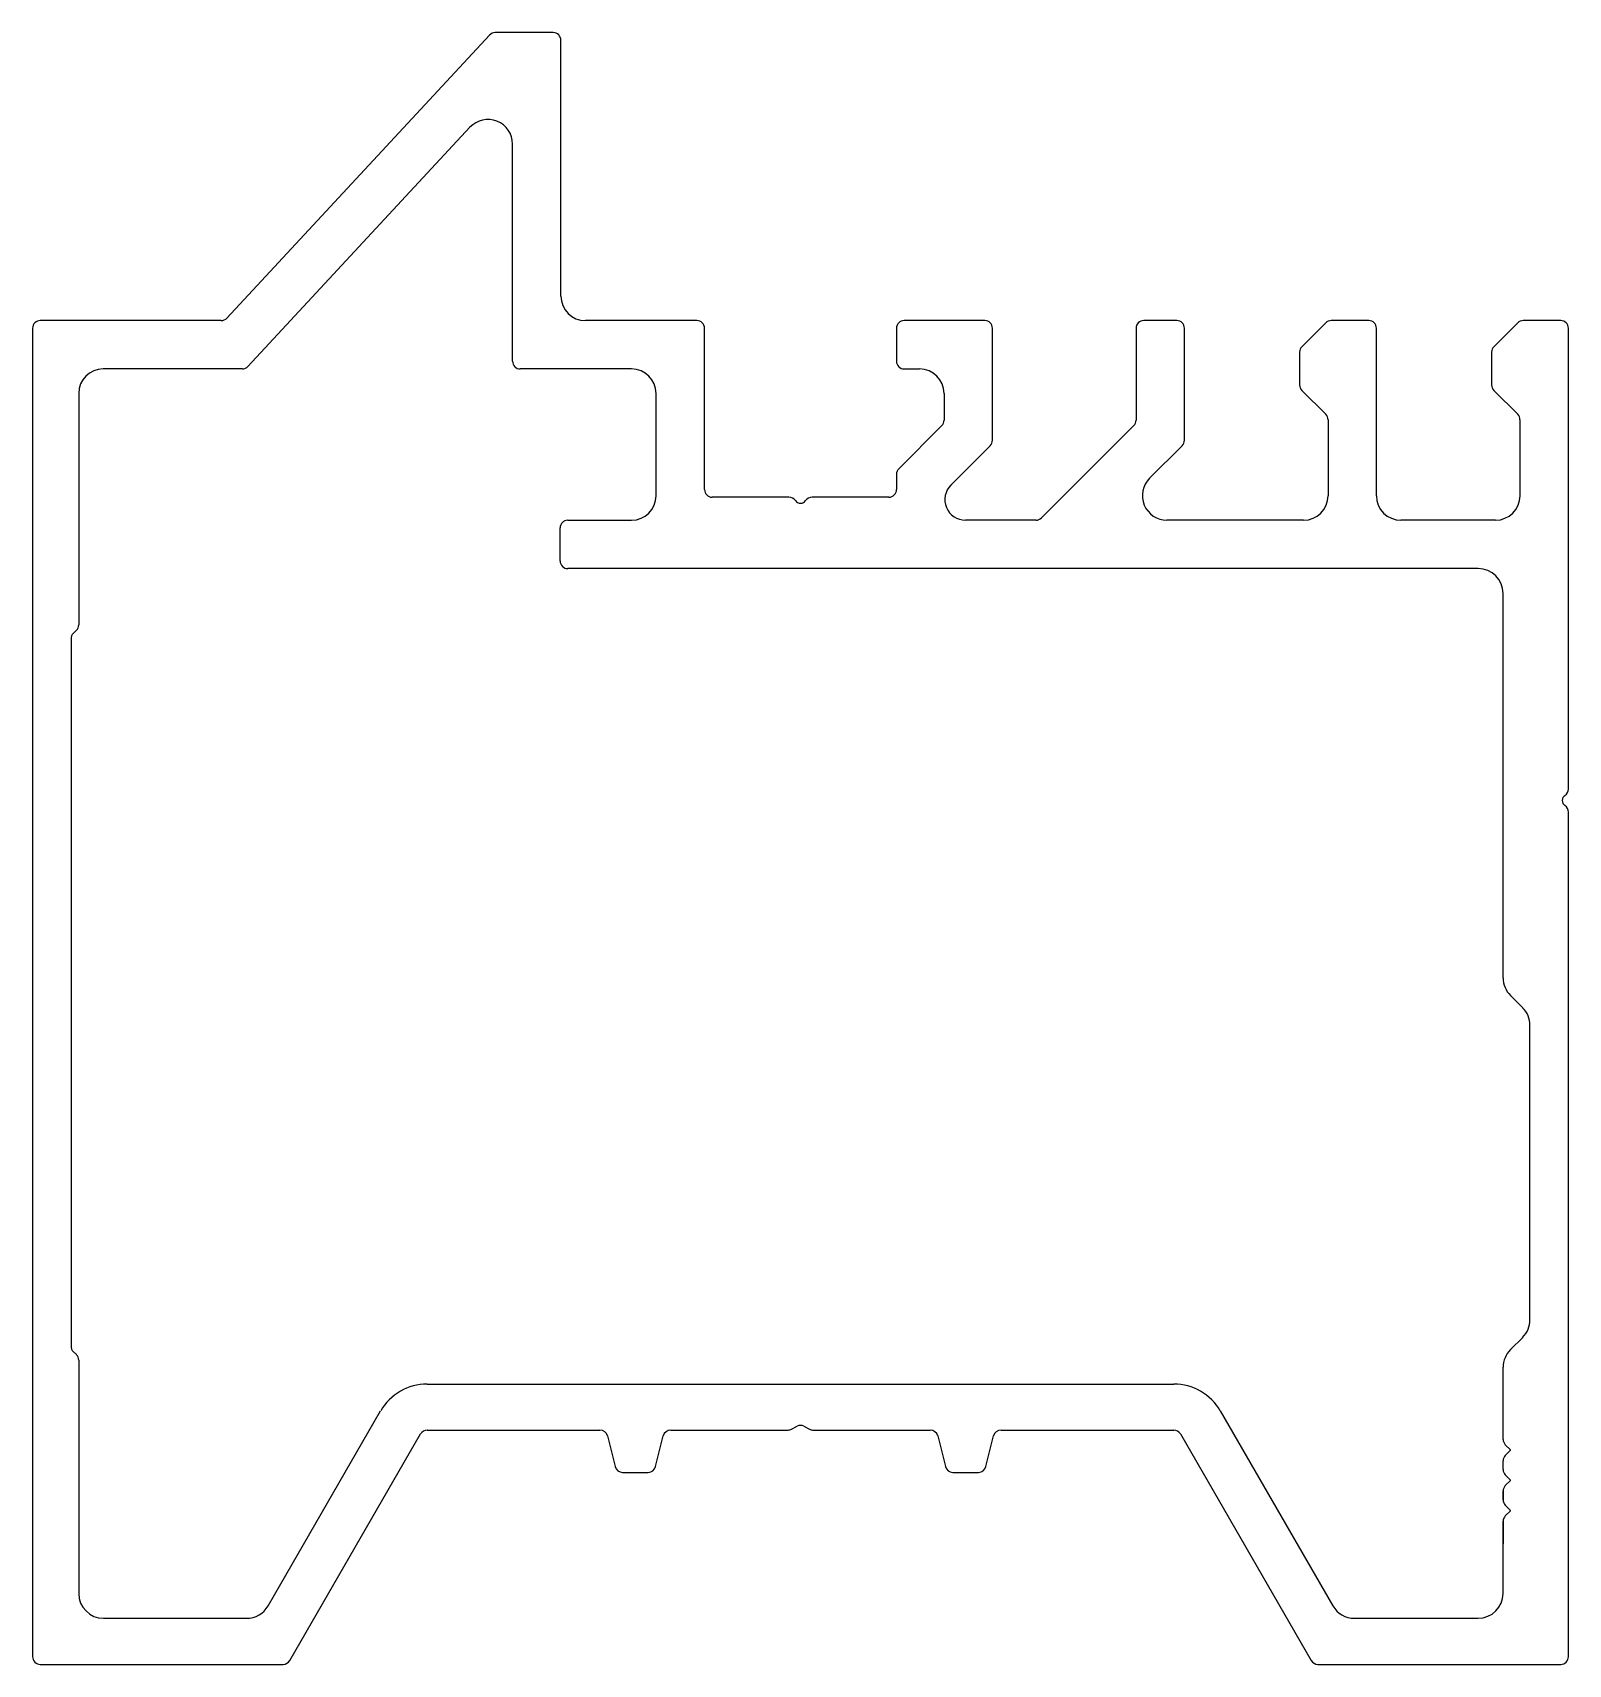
# Model space of a CAD drawing. Extents: x -24.4 to 26.4, y 0.8 to 54.8.
import ezdxf

# ---------------------------------------------------------------- set-up
doc = ezdxf.new("R2010")
doc.units = 0
doc.layers.get('0').update_dxf_attribs({"linetype": 'CONTINUOUS'})

msp = doc.modelspace()

# ---------------------------------------------------------------- linework, layer by layer
at = {"color": 7, "linetype": 'CONTINUOUS'}
for p, q in [((-9.277, 54.684), (-17.965, 45.322)), ((-7.169, 54.766), (-9.09, 54.766)), ((-6.915, 46.053), (-6.915, 54.512)), ((-9.924, 51.634), (-17.267, 43.722)), ((-8.515, 43.894), (-8.515, 51.081)), ((-24.39, 44.987), (-24.39, 1.045)), ((-18.151, 45.241), (-24.136, 45.241)), ((-2.419, 45.241), (-6.102, 45.241)), ((-2.165, 39.653), (-2.165, 44.987)), ((4.185, 44.987), (4.185, 43.894)), ((7.106, 45.241), (4.439, 45.241)), ((7.36, 41.282), (7.36, 44.987)), ((12.109, 44.987), (12.109, 41.945)), ((13.456, 45.241), (12.363, 45.241)), ((13.71, 41.282), (13.71, 44.987)), ((18.385, 45.166), (17.594, 44.375)), ((19.806, 45.241), (18.565, 45.241)), ((20.06, 39.449), (20.06, 44.987)), ((24.735, 45.166), (23.944, 44.375)), ((26.156, 45.241), (24.915, 45.241)), ((26.41, 29.746), (26.41, 44.987)), ((17.52, 44.196), (17.52, 43.111)), ((23.87, 44.196), (23.87, 43.111)), ((-17.453, 43.64), (-22.054, 43.64)), ((-4.578, 43.64), (-8.261, 43.64)), ((4.439, 43.64), (4.947, 43.64)), ((-22.866, 42.828), (-22.866, 35.176)), ((-3.766, 39.449), (-3.766, 42.828)), ((5.759, 42.828), (5.759, 41.945)), ((17.594, 42.931), (18.385, 42.14)), ((23.944, 42.931), (24.735, 42.14)), ((5.685, 41.765), (4.259, 40.339)), ((12.035, 41.765), (8.981, 38.711)), ((18.459, 41.96), (18.459, 39.449)), ((24.809, 41.96), (24.809, 39.449)), ((5.985, 39.802), (7.285, 41.102)), ((12.557, 40.024), (13.635, 41.102)), ((4.185, 40.159), (4.185, 39.653)), ((0.629, 39.399), (-1.911, 39.399)), ((3.931, 39.399), (1.39, 39.399)), ((-6.941, 37.29), (-6.941, 38.383)), ((-6.687, 38.637), (-4.578, 38.637)), ((8.801, 38.637), (6.467, 38.637)), ((17.647, 38.637), (13.132, 38.637)), ((23.997, 38.637), (20.872, 38.637)), ((23.425, 37.036), (-6.687, 37.036)), ((24.251, 23.5), (24.251, 36.211)), ((-23.12, 34.712), (-23.12, 11.319)), ((-22.941, 34.997), (-23.046, 34.891)), ((26.41, 1.045), (26.41, 28.985)), ((24.898, 22.511), (24.492, 22.917)), ((25.14, 12.191), (25.14, 21.927)), ((24.492, 11.202), (24.898, 11.608)), ((-23.045, 11.139), (-22.941, 11.035)), ((-22.866, 10.855), (-22.866, 3.14)), ((24.251, 8.233), (24.251, 10.619)), ((-11.338, 10.062), (13.357, 10.062)), ((-16.599, 2.727), (-12.878, 9.173)), ((0.688, 8.564), (0.896, 8.668)), ((1.123, 8.668), (1.331, 8.564)), ((14.897, 9.173), (18.618, 2.727)), ((-15.884, 0.918), (-11.558, 8.411)), ((-11.338, 8.538), (-5.623, 8.538)), ((-5.377, 8.345), (-5.124, 7.333)), ((-3.783, 7.333), (-3.53, 8.345)), ((-3.283, 8.538), (0.574, 8.538)), ((1.445, 8.538), (5.302, 8.538)), ((5.549, 8.345), (5.802, 7.333)), ((7.143, 7.333), (7.396, 8.345)), ((7.643, 8.538), (13.357, 8.538)), ((13.577, 8.411), (17.903, 0.918)), ((24.251, 8.233), (24.251, 8.233)), ((24.495, 7.885), (24.324, 8.056)), ((24.324, 7.702), (24.495, 7.874)), ((-4.877, 7.141), (-4.029, 7.141)), ((6.048, 7.141), (6.897, 7.141)), ((24.251, 7.233), (24.251, 7.526)), ((24.495, 6.885), (24.324, 7.056)), ((24.251, 6.233), (24.251, 6.526)), ((24.251, 6.526), (24.251, 6.233)), ((24.251, 6.233), (24.251, 6.526)), ((24.251, 6.526), (24.251, 6.233)), ((24.251, 6.233), (24.251, 6.526)), ((24.324, 6.702), (24.495, 6.874)), ((24.495, 5.885), (24.324, 6.056)), ((24.251, 5.526), (24.251, 4.774)), ((24.251, 4.774), (24.251, 5.526)), ((24.251, 5.526), (24.251, 5.526)), ((24.324, 5.703), (24.495, 5.874)), ((24.251, 3.14), (24.251, 4.774)), ((-22.041, 2.315), (-17.314, 2.315)), ((19.333, 2.315), (23.425, 2.315)), ((-24.136, 0.791), (-16.104, 0.791)), ((18.123, 0.791), (26.156, 0.791))]:
    msp.add_line(p, q, dxfattribs=at)
for centre, radius, start, end in [((-9.09, 54.512), 0.254, 90, 137.1387), ((-7.169, 54.512), 0.254, 0, 90), ((-9.328, 51.081), 0.813, 0, 137.1387), ((-6.102, 46.053), 0.813, 180, 270), ((-24.136, 44.987), 0.254, 90, 180), ((-18.151, 45.495), 0.254, 270, 317.1387), ((-2.419, 44.987), 0.254, 360, 90), ((4.439, 44.987), 0.254, 90, 180), ((7.106, 44.987), 0.254, 0, 90), ((12.363, 44.987), 0.254, 90, 180), ((13.456, 44.987), 0.254, 360, 90), ((18.565, 44.987), 0.254, 90, 135), ((19.806, 44.987), 0.254, 0, 90), ((24.915, 44.987), 0.254, 90, 135), ((26.156, 44.987), 0.254, 360, 90), ((17.774, 44.196), 0.254, 135, 180), ((24.124, 44.196), 0.254, 135, 180), ((-17.453, 43.894), 0.254, 270, 317.1387), ((-8.261, 43.894), 0.254, 180, 270), ((4.439, 43.894), 0.254, 180, 270), ((-22.054, 42.828), 0.813, 90, 180), ((-4.578, 42.828), 0.813, 0, 90), ((4.947, 42.828), 0.813, 0, 90), ((17.774, 43.111), 0.254, 180, 225), ((24.124, 43.111), 0.254, 180, 225), ((18.205, 41.96), 0.254, 360, 45), ((24.555, 41.96), 0.254, 360, 45), ((5.505, 41.945), 0.254, 315, 0), ((11.855, 41.945), 0.254, 315, 0), ((7.106, 41.282), 0.254, 315, 360), ((13.456, 41.282), 0.254, 315, 360), ((4.439, 40.159), 0.254, 135, 180), ((13.132, 39.449), 0.813, 135, 270), ((-4.578, 39.449), 0.813, 270, 360), ((-1.911, 39.653), 0.254, 180, 270), ((3.931, 39.653), 0.254, 270, 360), ((6.467, 39.319), 0.682, 135, 270), ((17.647, 39.449), 0.813, 270, 0), ((20.872, 39.449), 0.813, 180, 270), ((23.997, 39.449), 0.813, 270, 360), ((0.629, 39.145), 0.254, 33.749, 90), ((1.01, 39.399), 0.203, 213.749, 326.251), ((1.39, 39.145), 0.254, 90, 146.251), ((-6.687, 38.383), 0.254, 90, 180), ((8.801, 38.891), 0.254, 270, 315), ((-6.687, 37.29), 0.254, 180, 270), ((23.425, 36.211), 0.825, 0, 90), ((-23.12, 35.176), 0.254, 315, 0), ((-22.866, 34.712), 0.254, 135, 180.0018), ((26.156, 29.746), 0.254, 303.749, 0), ((26.41, 29.366), 0.203, 123.749, 236.251), ((26.156, 28.985), 0.254, 0, 56.251), ((25.076, 23.5), 0.825, 180, 225), ((24.314, 21.927), 0.825, 0, 45), ((24.314, 12.191), 0.825, 315, 0), ((-22.866, 11.319), 0.254, 180.0018, 225), ((-23.12, 10.855), 0.254, 360, 45), ((25.076, 10.619), 0.825, 135, 180), ((-11.338, 8.284), 1.778, 90, 150), ((13.357, 8.284), 1.778, 30, 90), ((1.01, 8.441), 0.254, 63.3978, 116.6022), ((-11.338, 8.284), 0.254, 90, 150), ((-5.623, 8.284), 0.254, 14.04, 90), ((-3.283, 8.284), 0.254, 90, 165.96), ((0.574, 8.792), 0.254, 270, 296.6022), ((1.445, 8.792), 0.254, 243.3978, 270), ((5.302, 8.284), 0.254, 14.04, 90), ((7.643, 8.284), 0.254, 90, 165.96), ((13.357, 8.284), 0.254, 30, 90), ((24.501, 8.233), 0.25, 180, 225), ((24.501, 7.526), 0.25, 135, 180), ((24.489, 7.879), 0.008, 315, 45), ((-4.877, 7.395), 0.254, 194.04, 270), ((-4.029, 7.395), 0.254, 270, 345.96), ((6.048, 7.395), 0.254, 194.04, 270), ((6.897, 7.395), 0.254, 270, 345.96), ((24.501, 7.233), 0.25, 180, 225), ((24.501, 6.526), 0.25, 135, 180), ((24.489, 6.879), 0.008, 315, 45), ((24.501, 6.233), 0.25, 180, 225), ((24.501, 5.526), 0.25, 135, 180), ((24.489, 5.879), 0.008, 315, 45), ((-22.041, 3.14), 0.826, 180, 270), ((-17.314, 3.14), 0.825, 270, 330), ((19.333, 3.14), 0.825, 210, 270), ((23.425, 3.14), 0.825, 270, 360), ((-24.136, 1.045), 0.254, 180, 270), ((-16.104, 1.045), 0.254, 270, 330), ((18.123, 1.045), 0.254, 210, 270), ((26.156, 1.045), 0.254, 270, 0)]:
    msp.add_arc(centre, radius, start, end, dxfattribs=at)

doc.saveas('drawing.dxf')
